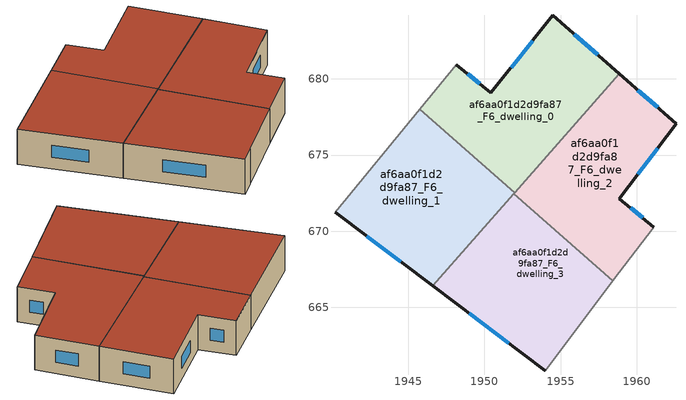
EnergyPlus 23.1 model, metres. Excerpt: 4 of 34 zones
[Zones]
af6aa0f1d2d9fa87_F6_dwelling_0
 floor to af6aa0f1d2d9fa87_F5_dwelling_1 (EU_floor_Construction): 1958.32,680.8 1952.99,673.75 1946.37,678.76 1948.16,680.92 1950.43,679.1 1954.49,684.17 z18
 floor to af6aa0f1d2d9fa87_F5_dwelling_0 (EU_floor_Construction): 1958.84,680.34 1953.03,673.72 1952.99,673.75 1958.32,680.8 z18
 floor to af6aa0f1d2d9fa87_F5_dwelling_4 (EU_floor_Construction): 1950.74,675.45 1949.92,674.36 1945.76,678.02 1946.37,678.76 z18
 floor to af6aa0f1d2d9fa87_F5_dwelling_3 (EU_floor_Construction): 1953.03,673.72 1951.99,672.54 1949.92,674.36 1950.74,675.45 z18
 wall outside (EU_wall_Construction): 1958.84,680.34 1954.49,684.17 1950.43,679.1 1948.16,680.92 z18:21
 wall to af6aa0f1d2d9fa87_F6_dwelling_1 (EU_wall_Construction): 1945.76,678.02 1951.99,672.54 z18:21
 wall adiabatic (EU_wall_Construction): 1948.16,680.92 1945.76,678.02 z18:21
 wall to af6aa0f1d2d9fa87_F6_dwelling_2 (EU_wall_Construction): 1951.99,672.54 1958.84,680.34 z18:21
 window (EU_Window_Construction): 1949.69,679.69 1948.89,680.33 / 1953.17,682.52 1951.75,680.75 / 1957.43,681.58 1955.9,682.92 z18.98:20.02
 roof outside (EU_roof_Construction): 1951.99,672.54 1958.84,680.34 1954.49,684.17 1950.43,679.1 1948.16,680.92 1945.76,678.02 z21
af6aa0f1d2d9fa87_F6_dwelling_1
 floor to af6aa0f1d2d9fa87_F5_dwelling_4 (EU_floor_Construction): 1949.92,674.36 1944.89,667.71 1940.19,671.26 1945.76,678.02 z18
 floor to af6aa0f1d2d9fa87_F5_dwelling_3 (EU_floor_Construction): 1951.99,672.54 1946.61,666.42 1944.89,667.71 1949.92,674.36 z18
 wall outside (EU_wall_Construction): 1940.19,671.26 1946.6,666.42 z18:21
 wall adiabatic (EU_wall_Construction): 1945.76,678.02 1940.19,671.26 z18:21
 wall to af6aa0f1d2d9fa87_F6_dwelling_3 (EU_wall_Construction): 1946.6,666.42 1951.92,672.46 z18:21
 wall to af6aa0f1d2d9fa87_F6_dwelling_2 (EU_wall_Construction): 1951.92,672.46 1951.99,672.54 z18:21
 window (EU_Window_Construction): 1942.27,669.68 1944.52,667.99 z18.98:20.02
 roof outside (EU_roof_Construction): 1946.6,666.42 1951.99,672.54 1945.76,678.02 1940.19,671.26 z21
af6aa0f1d2d9fa87_F6_dwelling_2
 floor to af6aa0f1d2d9fa87_F5_dwelling_0 (EU_floor_Construction): 1962.58,677.06 1958.86,672.14 1961.12,670.27 1959.83,668.57 1953.03,673.72 1958.84,680.34 z18
 floor to af6aa0f1d2d9fa87_F5_dwelling_2 (EU_floor_Construction): 1959.83,668.57 1958.44,666.73 1952.03,672.36 1953.05,673.7 z18
 floor to af6aa0f1d2d9fa87_F5_dwelling_3 (EU_floor_Construction): 1953.05,673.7 1952.03,672.36 1951.92,672.46 1953.03,673.72 z18
 wall outside (EU_wall_Construction): 1961.12,670.27 1958.86,672.14 1962.58,677.06 1958.84,680.34 z18:21
 wall adiabatic (EU_wall_Construction): 1958.44,666.73 1961.12,670.27 z18:21
 wall to af6aa0f1d2d9fa87_F6_dwelling_3 (EU_wall_Construction): 1951.92,672.46 1958.44,666.73 z18:21
 window (EU_Window_Construction): 1960.07,673.74 1961.37,675.46 / 1960.38,670.88 1959.59,671.53 / 1961.36,678.12 1960.06,679.27 z18.98:20.02
 roof outside (EU_roof_Construction): 1961.12,670.27 1958.86,672.14 1962.58,677.06 1958.84,680.34 1951.92,672.46 1958.44,666.73 z21
af6aa0f1d2d9fa87_F6_dwelling_3
 floor to af6aa0f1d2d9fa87_F5_dwelling_2 (EU_floor_Construction): 1958.44,666.73 1955.91,663.4 1949.13,668.53 1952.03,672.36 z18
 floor to af6aa0f1d2d9fa87_F5_dwelling_3 (EU_floor_Construction): 1952.03,672.36 1949.13,668.53 1955.91,663.4 1954.9,662.06 1953.99,660.85 1946.61,666.42 1951.92,672.46 z18
 wall outside (EU_wall_Construction): 1946.6,666.42 1953.99,660.85 z18:21
 wall adiabatic (EU_wall_Construction): 1953.99,660.85 1954.9,662.06 1958.44,666.73 z18:21
 window (EU_Window_Construction): 1949.01,664.6 1951.59,662.66 z18.98:20.02
 roof outside (EU_roof_Construction): 1954.9,662.06 1958.44,666.73 1951.92,672.46 1946.6,666.42 1953.99,660.85 z21
[Building]
EU S2 Campaign: North Axis=0; Terrain=City; Solar Distribution=FullExterior
[Site:Location]
Bologna: Latitude=44.5; Longitude=11.25; Time Zone=1; Elevation=37
[SizingPeriod:WeatherFileDays]
AnnualSizingPeriod: Begin Month=1; Begin Day of Month=1; End Month=12; End Day of Month=31; Day of Week for Start Day=Monday; Use Weather File Daylight Saving Period=No; Use Weather File Rain and Snow Indicators=No
[MATERIAL]
EU_InternalMass_Material: Roughness=MediumRough; Thickness=0.1; Conductivity=1; Density=1800; Specific Heat=900; Thermal Absorptance=0.9; Solar Absorptance=0.7; Visible Absorptance=0.7
[MATERIAL:NOMASS] Roughness=MediumRough; Thermal Absorptance=0.9; Solar Absorptance=0.7; Visible Absorptance=0.7
Name | Thermal Resistance
EU_wall_NoMass | 0.905828
EU_roof_NoMass | 0.37593
EU_floor_NoMass | 0.67114
[WINDOWMATERIAL:SIMPLEGLAZINGSYSTEM]
EU_Window_SimpleGlazing: UFactor=4.52486; Solar Heat Gain Coefficient=0.85; Visible Transmittance=0.85
[CONSTRUCTION]
EU_wall_Construction: EU_wall_NoMass
EU_roof_Construction: EU_roof_NoMass
EU_floor_Construction: EU_floor_NoMass
EU_Window_Construction: EU_Window_SimpleGlazing
EU_InternalMass_Construction: EU_InternalMass_Material
[ZONE] Type=1; Multiplier=1; Ceiling Height=autocalculate; Floor Area=autocalculate; Part of Total Floor Area=Yes
Name | Volume
af6aa0f1d2d9fa87_F6_dwelling_0 | 207.041
af6aa0f1d2d9fa87_F6_dwelling_1 | 207.028
af6aa0f1d2d9fa87_F6_dwelling_2 | 207.057
af6aa0f1d2d9fa87_F6_dwelling_3 | 207.06
[INTERNALMASS] Construction=EU_InternalMass_Construction
Name | Zone or ZoneList | Surface Area
af6aa0f1d2d9fa87_F6_dwelling_0_EU_InternalMass | af6aa0f1d2d9fa87_F6_dwelling_0 | 69.0138
af6aa0f1d2d9fa87_F6_dwelling_1_EU_InternalMass | af6aa0f1d2d9fa87_F6_dwelling_1 | 69.0087
af6aa0f1d2d9fa87_F6_dwelling_2_EU_InternalMass | af6aa0f1d2d9fa87_F6_dwelling_2 | 69.0184
af6aa0f1d2d9fa87_F6_dwelling_3_EU_InternalMass | af6aa0f1d2d9fa87_F6_dwelling_3 | 69.0174
[OTHEREQUIPMENT] Fuel Type=Electricity; Design Level Calculation Method=Watts/Area; Power per Zone Floor Area=1; Fraction Latent=0; Fraction Radiant=0; Fraction Lost=0; Carbon Dioxide Generation Rate=0; EndUse Subcategory=EU_Step8_InternalGains
Name | Zone or ZoneList or Space or SpaceList | Schedule
EU_Step8_InternalGain_af6aa0f1d2d9fa87_F6_dwelling_0_f000 | af6aa0f1d2d9fa87_F6_dwelling_0 | EU_Step8_GainSchedule_af6aa0f1d2d9fa87_F6_dwelling_0_f000
EU_Step8_InternalGain_af6aa0f1d2d9fa87_F6_dwelling_1_f000 | af6aa0f1d2d9fa87_F6_dwelling_1 | EU_Step8_GainSchedule_af6aa0f1d2d9fa87_F6_dwelling_1_f000
EU_Step8_InternalGain_af6aa0f1d2d9fa87_F6_dwelling_2_f000 | af6aa0f1d2d9fa87_F6_dwelling_2 | EU_Step8_GainSchedule_af6aa0f1d2d9fa87_F6_dwelling_2_f000
EU_Step8_InternalGain_af6aa0f1d2d9fa87_F6_dwelling_3_f000 | af6aa0f1d2d9fa87_F6_dwelling_3 | EU_Step8_GainSchedule_af6aa0f1d2d9fa87_F6_dwelling_3_f000
[ZONEVENTILATION:DESIGNFLOWRATE] Schedule=EU_AlwaysOn; Design Flow Rate Calculation Method=AirChanges/Hour; Air Changes per Hour=0.73129; Ventilation Type=Natural; Fan Pressure Rise=0; Fan Total Efficiency=1; Constant Term Coefficient=1; Temperature Term Coefficient=0; Velocity Term Coefficient=0; Velocity Squared Term Coefficient=0; Minimum Indoor Temperature=-100; Maximum Indoor Temperature=100; Delta Temperature=-100; Minimum Outdoor Temperature=-100; Maximum Outdoor Temperature=100; Maximum Wind Speed=40
Name | Zone or ZoneList or Space or SpaceList
EU_ConstantAir_af6aa0f1d2d9fa87_F6_dwelling_0 | af6aa0f1d2d9fa87_F6_dwelling_0
EU_ConstantAir_af6aa0f1d2d9fa87_F6_dwelling_1 | af6aa0f1d2d9fa87_F6_dwelling_1
EU_ConstantAir_af6aa0f1d2d9fa87_F6_dwelling_2 | af6aa0f1d2d9fa87_F6_dwelling_2
EU_ConstantAir_af6aa0f1d2d9fa87_F6_dwelling_3 | af6aa0f1d2d9fa87_F6_dwelling_3
[HVACTEMPLATE:THERMOSTAT] Constant Heating Setpoint=20; Constant Cooling Setpoint=50
EU_HeatOnly_af6aa0f1d2d9fa87_F0_dwelling_0; EU_HeatOnly_af6aa0f1d2d9fa87_F0_dwelling_1; EU_HeatOnly_af6aa0f1d2d9fa87_F0_dwelling_2; EU_HeatOnly_af6aa0f1d2d9fa87_F0_dwelling_3; EU_HeatOnly_af6aa0f1d2d9fa87_F0_dwelling_4; EU_HeatOnly_af6aa0f1d2d9fa87_F1_dwelling_0; EU_HeatOnly_af6aa0f1d2d9fa87_F1_dwelling_1; EU_HeatOnly_af6aa0f1d2d9fa87_F1_dwelling_2; EU_HeatOnly_af6aa0f1d2d9fa87_F1_dwelling_3; EU_HeatOnly_af6aa0f1d2d9fa87_F1_dwelling_4; EU_HeatOnly_af6aa0f1d2d9fa87_F2_dwelling_0; EU_HeatOnly_af6aa0f1d2d9fa87_F2_dwelling_1; EU_HeatOnly_af6aa0f1d2d9fa87_F2_dwelling_2; EU_HeatOnly_af6aa0f1d2d9fa87_F2_dwelling_3; EU_HeatOnly_af6aa0f1d2d9fa87_F2_dwelling_4; EU_HeatOnly_af6aa0f1d2d9fa87_F3_dwelling_0; EU_HeatOnly_af6aa0f1d2d9fa87_F3_dwelling_1; EU_HeatOnly_af6aa0f1d2d9fa87_F3_dwelling_2; EU_HeatOnly_af6aa0f1d2d9fa87_F3_dwelling_3; EU_HeatOnly_af6aa0f1d2d9fa87_F3_dwelling_4; EU_HeatOnly_af6aa0f1d2d9fa87_F4_dwelling_0; EU_HeatOnly_af6aa0f1d2d9fa87_F4_dwelling_1; EU_HeatOnly_af6aa0f1d2d9fa87_F4_dwelling_2; EU_HeatOnly_af6aa0f1d2d9fa87_F4_dwelling_3; EU_HeatOnly_af6aa0f1d2d9fa87_F4_dwelling_4; EU_HeatOnly_af6aa0f1d2d9fa87_F5_dwelling_0; EU_HeatOnly_af6aa0f1d2d9fa87_F5_dwelling_1; EU_HeatOnly_af6aa0f1d2d9fa87_F5_dwelling_2; EU_HeatOnly_af6aa0f1d2d9fa87_F5_dwelling_3; EU_HeatOnly_af6aa0f1d2d9fa87_F5_dwelling_4; EU_HeatOnly_af6aa0f1d2d9fa87_F6_dwelling_0; EU_HeatOnly_af6aa0f1d2d9fa87_F6_dwelling_1; EU_HeatOnly_af6aa0f1d2d9fa87_F6_dwelling_2; EU_HeatOnly_af6aa0f1d2d9fa87_F6_dwelling_3
[HVACTEMPLATE:ZONE:IDEALLOADSAIRSYSTEM] System Availability Schedule=EU_AlwaysOn; Maximum Heating Supply Air Temperature=50; Minimum Cooling Supply Air Temperature=13; Maximum Heating Supply Air Humidity Ratio=0.0156; Minimum Cooling Supply Air Humidity Ratio=0.0077; Heating Limit=NoLimit; Cooling Limit=NoLimit; Heating Availability Schedule=EU_AlwaysOn; Cooling Availability Schedule=EU_CoolingOff; Dehumidification Control Type=ConstantSensibleHeatRatio; Cooling Sensible Heat Ratio=0.7; Dehumidification Setpoint=60; Humidification Control Type=None; Humidification Setpoint=30; Outdoor Air Method=None; Outdoor Air Flow Rate per Person=0.00944; Outdoor Air Flow Rate per Zone Floor Area=0; Outdoor Air Flow Rate per Zone=0; Demand Controlled Ventilation Type=None; Outdoor Air Economizer Type=NoEconomizer; Heat Recovery Type=None; Sensible Heat Recovery Effectiveness=0.7; Latent Heat Recovery Effectiveness=0.65
Name | Template Thermostat
af6aa0f1d2d9fa87_F6_dwelling_0 | EU_HeatOnly_af6aa0f1d2d9fa87_F6_dwelling_0
af6aa0f1d2d9fa87_F6_dwelling_1 | EU_HeatOnly_af6aa0f1d2d9fa87_F6_dwelling_1
af6aa0f1d2d9fa87_F6_dwelling_2 | EU_HeatOnly_af6aa0f1d2d9fa87_F6_dwelling_2
af6aa0f1d2d9fa87_F6_dwelling_3 | EU_HeatOnly_af6aa0f1d2d9fa87_F6_dwelling_3
[SIZING:ZONE] Zone Cooling Design Supply Air Temperature Input Method=SupplyAirTemperature; Zone Cooling Design Supply Air Temperature=13; Zone Heating Design Supply Air Temperature Input Method=SupplyAirTemperature; Zone Heating Design Supply Air Temperature=50; Zone Cooling Design Supply Air Humidity Ratio=0.008; Zone Heating Design Supply Air Humidity Ratio=0.008; Cooling Design Air Flow Method=DesignDay; Cooling Design Air Flow Rate=0; Cooling Minimum Air Flow per Zone Floor Area=0.000762; Cooling Minimum Air Flow=0; Cooling Minimum Air Flow Fraction=0.2; Heating Design Air Flow Method=DesignDay; Heating Design Air Flow Rate=0; Heating Maximum Air Flow per Zone Floor Area=0.002032; Heating Maximum Air Flow=0.141576; Heating Maximum Air Flow Fraction=0.3; Account for Dedicated Outdoor Air System=No; Dedicated Outdoor Air System Control Strategy=NeutralSupplyAir; Dedicated Outdoor Air Low Setpoint Temperature for Design=autosize; Dedicated Outdoor Air High Setpoint Temperature for Design=autosize; Zone Load Sizing Method=Sensible Load Only No Latent Load; Zone Latent Cooling Design Supply Air Humidity Ratio Input Method=HumidityRatioDifference; Zone Cooling Design Supply Air Humidity Ratio Difference=0.005; Zone Latent Heating Design Supply Air Humidity Ratio Input Method=HumidityRatioDifference; Zone Humidification Design Supply Air Humidity Ratio Difference=0.005
af6aa0f1d2d9fa87_F6_dwelling_0; af6aa0f1d2d9fa87_F6_dwelling_1; af6aa0f1d2d9fa87_F6_dwelling_2; af6aa0f1d2d9fa87_F6_dwelling_3
[SCHEDULE:CONSTANT]
Name | Hourly Value
EU_AlwaysOn | 1
EU_CoolingOff | 0
[SCHEDULE:FILE] Column Number=1; Rows to Skip at Top=0; Number of Hours of Data=8760; Column Separator=Comma; Interpolate to Timestep=No; Minutes per Item=60; Adjust Schedule for Daylight Savings=Yes
Name | File
EU_Step8_GainSchedule_af6aa0f1d2d9fa87_F6_dwelling_0_f000 | ../../schedules/af6aa0f1d2d9fa87/af6aa0f1d2d9fa87_F6_dwelling_0_f000_gain.csv
EU_Step8_GainSchedule_af6aa0f1d2d9fa87_F6_dwelling_1_f000 | ../../schedules/af6aa0f1d2d9fa87/af6aa0f1d2d9fa87_F6_dwelling_1_f000_gain.csv
EU_Step8_GainSchedule_af6aa0f1d2d9fa87_F6_dwelling_2_f000 | ../../schedules/af6aa0f1d2d9fa87/af6aa0f1d2d9fa87_F6_dwelling_2_f000_gain.csv
EU_Step8_GainSchedule_af6aa0f1d2d9fa87_F6_dwelling_3_f000 | ../../schedules/af6aa0f1d2d9fa87/af6aa0f1d2d9fa87_F6_dwelling_3_f000_gain.csv
